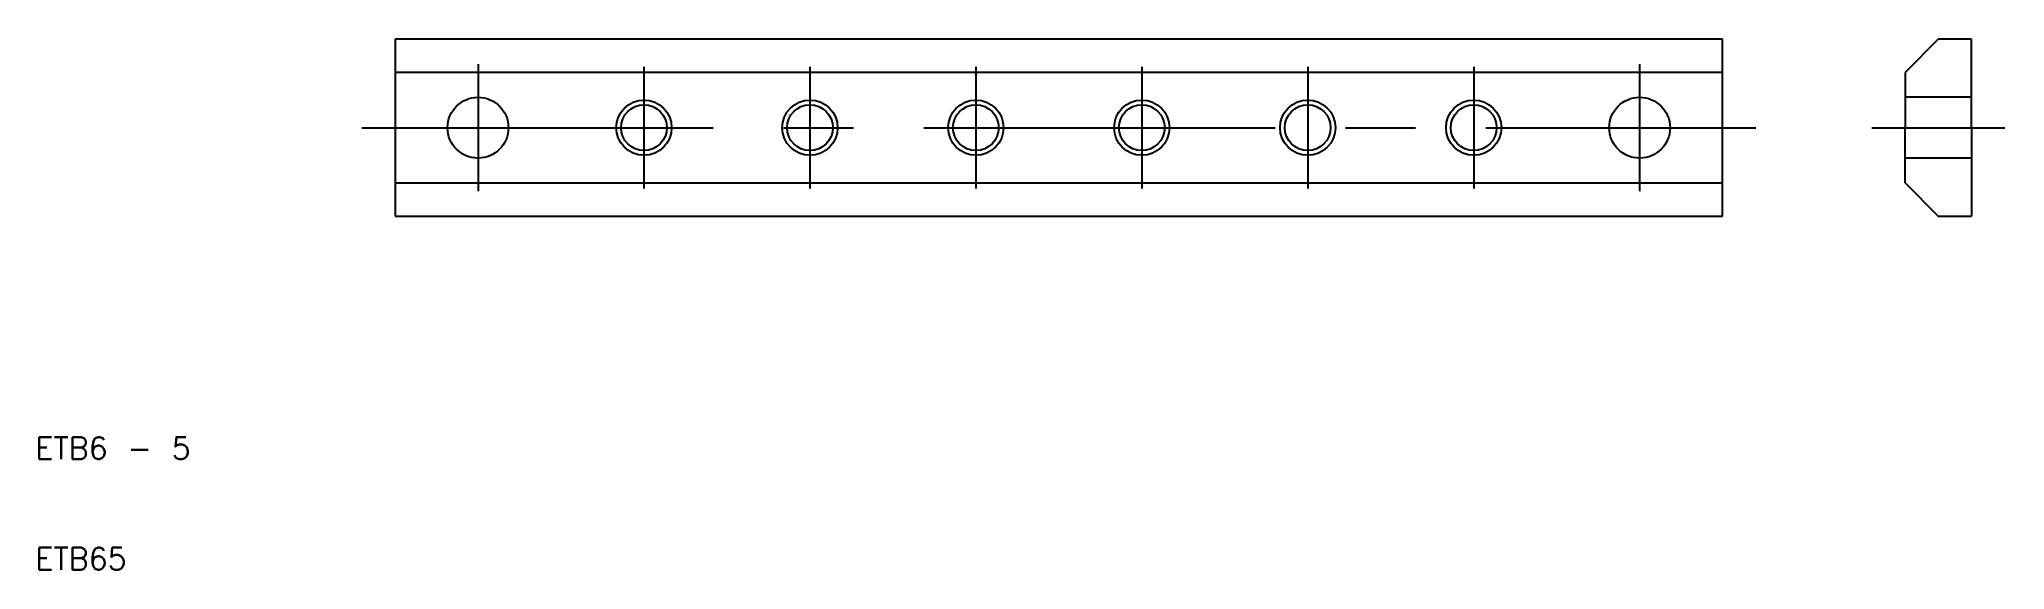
# Model space of a CAD drawing. Extents: x 10 to 188, y 10 to 58.
import ezdxf

# ---------------------------------------------------------------- set-up
doc = ezdxf.new("R2010")
doc.units = 0
doc.linetypes.add('CENTER', pattern=[50.8, 31.75, -6.35, 6.35, -6.35])
doc.linetypes.add('DASHED', pattern=[19.05, 12.7, -6.35])
doc.layers.get('0').update_dxf_attribs({"linetype": 'CONTINUOUS'})
doc.layers.add('CENTER', color=1, linetype='CENTER')
doc.styles.get("Standard").update_dxf_attribs({"font": 'txt.shx', "bigfont": 'extfont.shx'})

msp = doc.modelspace()

# ---------------------------------------------------------------- linework, layer by layer
at = {"color": 7, "linetype": 'CONTINUOUS'}
for p, q in [((162.5, 58), (42.5, 58)), ((42.5, 58), (42.5, 42)), ((162.5, 42), (162.5, 58)), ((182, 58), (179, 55)), ((185, 58), (182, 58)), ((185, 50), (185, 58)), ((162.5, 55), (42.5, 55)), ((179, 55), (179, 50)), ((179, 45), (179, 50)), ((185, 50), (185, 42)), ((42.5, 45), (162.5, 45)), ((179, 45), (182, 42)), ((42.5, 42), (162.5, 42)), ((182, 42), (185, 42))]:
    msp.add_line(p, q, dxfattribs=at)
at = {"color": 3, "linetype": 'DASHED'}
for p, q in [((185, 52.75), (179, 52.75)), ((185, 47.25), (179, 47.25))]:
    msp.add_line(p, q, dxfattribs=at)
at = {"color": 7, "linetype": 'CONTINUOUS'}
for centre, radius in [((50, 50), 2.75), ((65, 50), 2.07), ((80, 50), 2.07), ((95, 50), 2.07), ((110, 50), 2.07), ((125, 50), 2.07), ((140, 50), 2.07), ((155, 50), 2.75)]:
    msp.add_circle(centre, radius, dxfattribs=at)
at = {"color": 3, "linetype": 'CONTINUOUS'}
for centre in [(65, 50), (80, 50), (95, 50), (110, 50), (125, 50), (140, 50)]:
    msp.add_circle(centre, 2.5, dxfattribs=at)
at = {"layer": 'CENTER', "color": 1, "linetype": 'CENTER'}
for p, q in [((50, 55.75), (50, 44.25)), ((65, 55.5), (65, 44.5)), ((80, 55.5), (80, 44.5)), ((95, 55.5), (95, 44.5)), ((110, 55.5), (110, 44.5)), ((125, 55.5), (125, 44.5)), ((140, 55.5), (140, 44.5)), ((155, 55.75), (155, 44.25)), ((39.5, 50), (165.5, 50)), ((176, 50), (188, 50))]:
    msp.add_line(p, q, dxfattribs=at)

# ---------------------------------------------------------------- texts
at = {"color": 7, "linetype": 'CONTINUOUS'}
for s, p in [('ETB6 - 5', (10, 20)), ('ETB65', (10, 10))]:
    msp.add_text(s, height=2, dxfattribs=at).set_placement(p)

doc.saveas('drawing.dxf')
